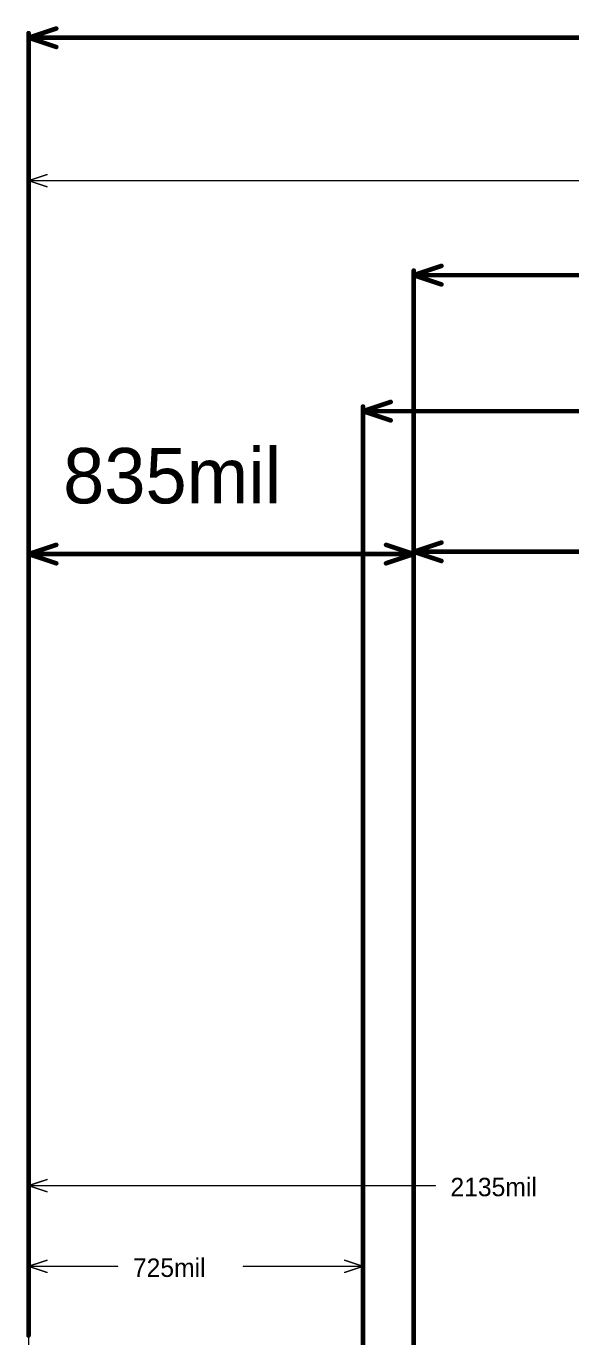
# Model space of a CAD drawing. Header units: millimetres. Extents: x 5.97 to 14.78, y 3.86 to 11.35.
# Drawn here: x 7.86 to 9.043, y 8.435 to 11.28 of the extents above; entities that cross this region are included whole.
import ezdxf

# ---------------------------------------------------------------- set-up
doc = ezdxf.new("R2010")
doc.units = ezdxf.units.MM
doc.header["$MEASUREMENT"] = 0
doc.layers.add('Mechanical2', color=216, linetype='Continuous')
doc.layers.add('Mechanical4', color=56, linetype='Continuous')

msp = doc.modelspace()

# ---------------------------------------------------------------- linework, layer by layer
at = {"layer": 'Mechanical2', "const_width": 0.01}
for points in [[(7.865, 11.255), (7.925, 11.275)], [(7.865, 8.44), (7.865, 11.265)], [(7.865, 11.255), (9.6285, 11.255)], [(7.865, 11.255), (7.925, 11.235)], [(7.865, 10.135), (7.925, 10.155)], [(8.64, 10.155), (8.7, 10.135)], [(8.7, 10.14), (8.76, 10.16)], [(7.865, 8.44), (7.865, 10.145)], [(7.865, 10.135), (8.2825, 10.135)], [(7.865, 10.135), (7.925, 10.115)], [(8.2825, 10.135), (8.7, 10.135)], [(8.64, 10.115), (8.7, 10.135)], [(8.7, 7.78), (8.7, 10.15)], [(8.7, 7.78), (8.7, 10.145)], [(8.7, 10.14), (10.2926, 10.14)], [(8.7, 10.14), (8.76, 10.12)]]:
    msp.add_lwpolyline(points, dxfattribs=at)
at = {"layer": 'Mechanical2', "const_width": 0.005}
for points in [[(7.8625, 11.265, 1), (7.8675, 11.265, 1)], [(7.9225, 11.275, 1), (7.9275, 11.275, 1)], [(7.8625, 11.255, 1), (7.8675, 11.255, 1)], [(7.8625, 11.255, 1), (7.8675, 11.255, 1)], [(7.8625, 11.255, 1), (7.8675, 11.255, 1)], [(7.9225, 11.235, 1), (7.9275, 11.235, 1)], [(7.9225, 10.155, 1), (7.9275, 10.155, 1)], [(8.6375, 10.155, 1), (8.6425, 10.155, 1)], [(8.7575, 10.16, 1), (8.7625, 10.16, 1)], [(7.8625, 10.145, 1), (7.8675, 10.145, 1)], [(7.8625, 10.135, 1), (7.8675, 10.135, 1)], [(7.8625, 10.135, 1), (7.8675, 10.135, 1)], [(7.8625, 10.135, 1), (7.8675, 10.135, 1)], [(8.28, 10.135, 1), (8.285, 10.135, 1)], [(8.28, 10.135, 1), (8.285, 10.135, 1)], [(8.6975, 10.15, 1), (8.7025, 10.15, 1)], [(8.6975, 10.145, 1), (8.7025, 10.145, 1)], [(8.6975, 10.14, 1), (8.7025, 10.14, 1)], [(8.6975, 10.14, 1), (8.7025, 10.14, 1)], [(8.6975, 10.14, 1), (8.7025, 10.14, 1)], [(8.6975, 10.135, 1), (8.7025, 10.135, 1)], [(8.6975, 10.135, 1), (8.7025, 10.135, 1)], [(8.6975, 10.135, 1), (8.7025, 10.135, 1)], [(7.9225, 10.115, 1), (7.9275, 10.115, 1)], [(8.6375, 10.115, 1), (8.6425, 10.115, 1)], [(8.7575, 10.12, 1), (8.7625, 10.12, 1)], [(7.8625, 8.44, 1), (7.8675, 8.44, 1)], [(7.8625, 8.44, 1), (7.8675, 8.44, 1)]]:
    msp.add_lwpolyline(points, format="xyb", close=True, dxfattribs=at)
at = {"layer": 'Mechanical4'}
for points, const_width in [([(7.865, 8.48), (7.865, 10.96)], 0.003), ([(7.865, 10.945), (7.905, 10.9583)], 0.003), ([(7.865, 10.945), (10.1401, 10.945)], 0.003), ([(7.865, 10.945), (7.905, 10.9317)], 0.003), ([(8.7, 10.74), (8.76, 10.76)], 0.01), ([(8.7, 7.78), (8.7, 10.75)], 0.01), ([(8.7, 10.74), (10.1851, 10.74)], 0.01), ([(8.7, 10.74), (8.76, 10.72)], 0.01), ([(8.59, 10.445), (8.65, 10.465)], 0.01), ([(8.59, 7.635), (8.59, 10.455)], 0.01), ([(8.59, 10.445), (10.0051, 10.445)], 0.01), ([(8.59, 10.445), (8.65, 10.425)], 0.01), ([(7.865, 5.48), (7.865, 8.78)], 0.003), ([(7.865, 8.765), (7.905, 8.7783)], 0.003), ([(7.865, 8.765), (8.7465, 8.765)], 0.003), ([(7.865, 8.765), (7.905, 8.7517)], 0.003), ([(7.865, 8.48), (7.865, 8.605)], 0.003), ([(7.865, 8.59), (7.905, 8.6033)], 0.003), ([(8.55, 8.6033), (8.59, 8.59)], 0.003), ([(8.59, 7.635), (8.59, 8.605)], 0.003), ([(7.865, 8.59), (8.0582, 8.59)], 0.003), ([(7.865, 8.59), (7.905, 8.5767)], 0.003), ([(8.3308, 8.59), (8.59, 8.59)], 0.003), ([(8.55, 8.5767), (8.59, 8.59)], 0.003)]:
    msp.add_lwpolyline(points, dxfattribs=dict(at, const_width=const_width))
for points, const_width in [([(7.8643, 10.96, 1), (7.8658, 10.96, 1)], 0.0015), ([(7.9043, 10.9583, 1), (7.9058, 10.9583, 1)], 0.0015), ([(7.8643, 10.945, 1), (7.8658, 10.945, 1)], 0.0015), ([(7.8643, 10.945, 1), (7.8658, 10.945, 1)], 0.0015), ([(7.8643, 10.945, 1), (7.8658, 10.945, 1)], 0.0015), ([(7.9043, 10.9317, 1), (7.9058, 10.9317, 1)], 0.0015), ([(8.6975, 10.75, 1), (8.7025, 10.75, 1)], 0.005), ([(8.7575, 10.76, 1), (8.7625, 10.76, 1)], 0.005), ([(8.6975, 10.74, 1), (8.7025, 10.74, 1)], 0.005), ([(8.6975, 10.74, 1), (8.7025, 10.74, 1)], 0.005), ([(8.6975, 10.74, 1), (8.7025, 10.74, 1)], 0.005), ([(8.7575, 10.72, 1), (8.7625, 10.72, 1)], 0.005), ([(8.6475, 10.465, 1), (8.6525, 10.465, 1)], 0.005), ([(8.5875, 10.455, 1), (8.5925, 10.455, 1)], 0.005), ([(8.5875, 10.445, 1), (8.5925, 10.445, 1)], 0.005), ([(8.5875, 10.445, 1), (8.5925, 10.445, 1)], 0.005), ([(8.5875, 10.445, 1), (8.5925, 10.445, 1)], 0.005), ([(8.6475, 10.425, 1), (8.6525, 10.425, 1)], 0.005), ([(7.8643, 8.78, 1), (7.8658, 8.78, 1)], 0.0015), ([(7.8643, 8.765, 1), (7.8658, 8.765, 1)], 0.0015), ([(7.8643, 8.765, 1), (7.8658, 8.765, 1)], 0.0015), ([(7.8643, 8.765, 1), (7.8658, 8.765, 1)], 0.0015), ([(7.9043, 8.7783, 1), (7.9058, 8.7783, 1)], 0.0015), ([(8.7458, 8.765, 1), (8.7473, 8.765, 1)], 0.0015), ([(7.9043, 8.7517, 1), (7.9058, 8.7517, 1)], 0.0015), ([(7.8643, 8.605, 1), (7.8658, 8.605, 1)], 0.0015), ([(7.9043, 8.6033, 1), (7.9058, 8.6033, 1)], 0.0015), ([(8.5493, 8.6033, 1), (8.5508, 8.6033, 1)], 0.0015), ([(8.5892, 8.605, 1), (8.5907, 8.605, 1)], 0.0015), ([(7.8643, 8.59, 1), (7.8658, 8.59, 1)], 0.0015), ([(7.8643, 8.59, 1), (7.8658, 8.59, 1)], 0.0015), ([(7.8643, 8.59, 1), (7.8658, 8.59, 1)], 0.0015), ([(7.9043, 8.5767, 1), (7.9058, 8.5767, 1)], 0.0015), ([(8.0574, 8.59, 1), (8.0589, 8.59, 1)], 0.0015), ([(8.33, 8.59, 1), (8.3316, 8.59, 1)], 0.0015), ([(8.5493, 8.5767, 1), (8.5508, 8.5767, 1)], 0.0015), ([(8.5892, 8.59, 1), (8.5907, 8.59, 1)], 0.0015), ([(8.5892, 8.59, 1), (8.5907, 8.59, 1)], 0.0015), ([(8.5892, 8.59, 1), (8.5907, 8.59, 1)], 0.0015), ([(7.8643, 8.48, 1), (7.8658, 8.48, 1)], 0.0015), ([(7.8643, 8.48, 1), (7.8658, 8.48, 1)], 0.0015)]:
    msp.add_lwpolyline(points, format="xyb", close=True, dxfattribs=dict(at, const_width=const_width))

# ---------------------------------------------------------------- texts
at = {"layer": 'Mechanical2'}
msp.add_text('835mil', height=0.12, rotation=-360, dxfattribs=at).set_placement((7.94, 10.245))
at = {"layer": 'Mechanical4'}
for s, p in [('2135mil', (8.7795, 8.742)), ('725mil', (8.0912, 8.567))]:
    msp.add_text(s, height=0.04, rotation=-360, dxfattribs=at).set_placement(p)

doc.saveas('drawing.dxf')
